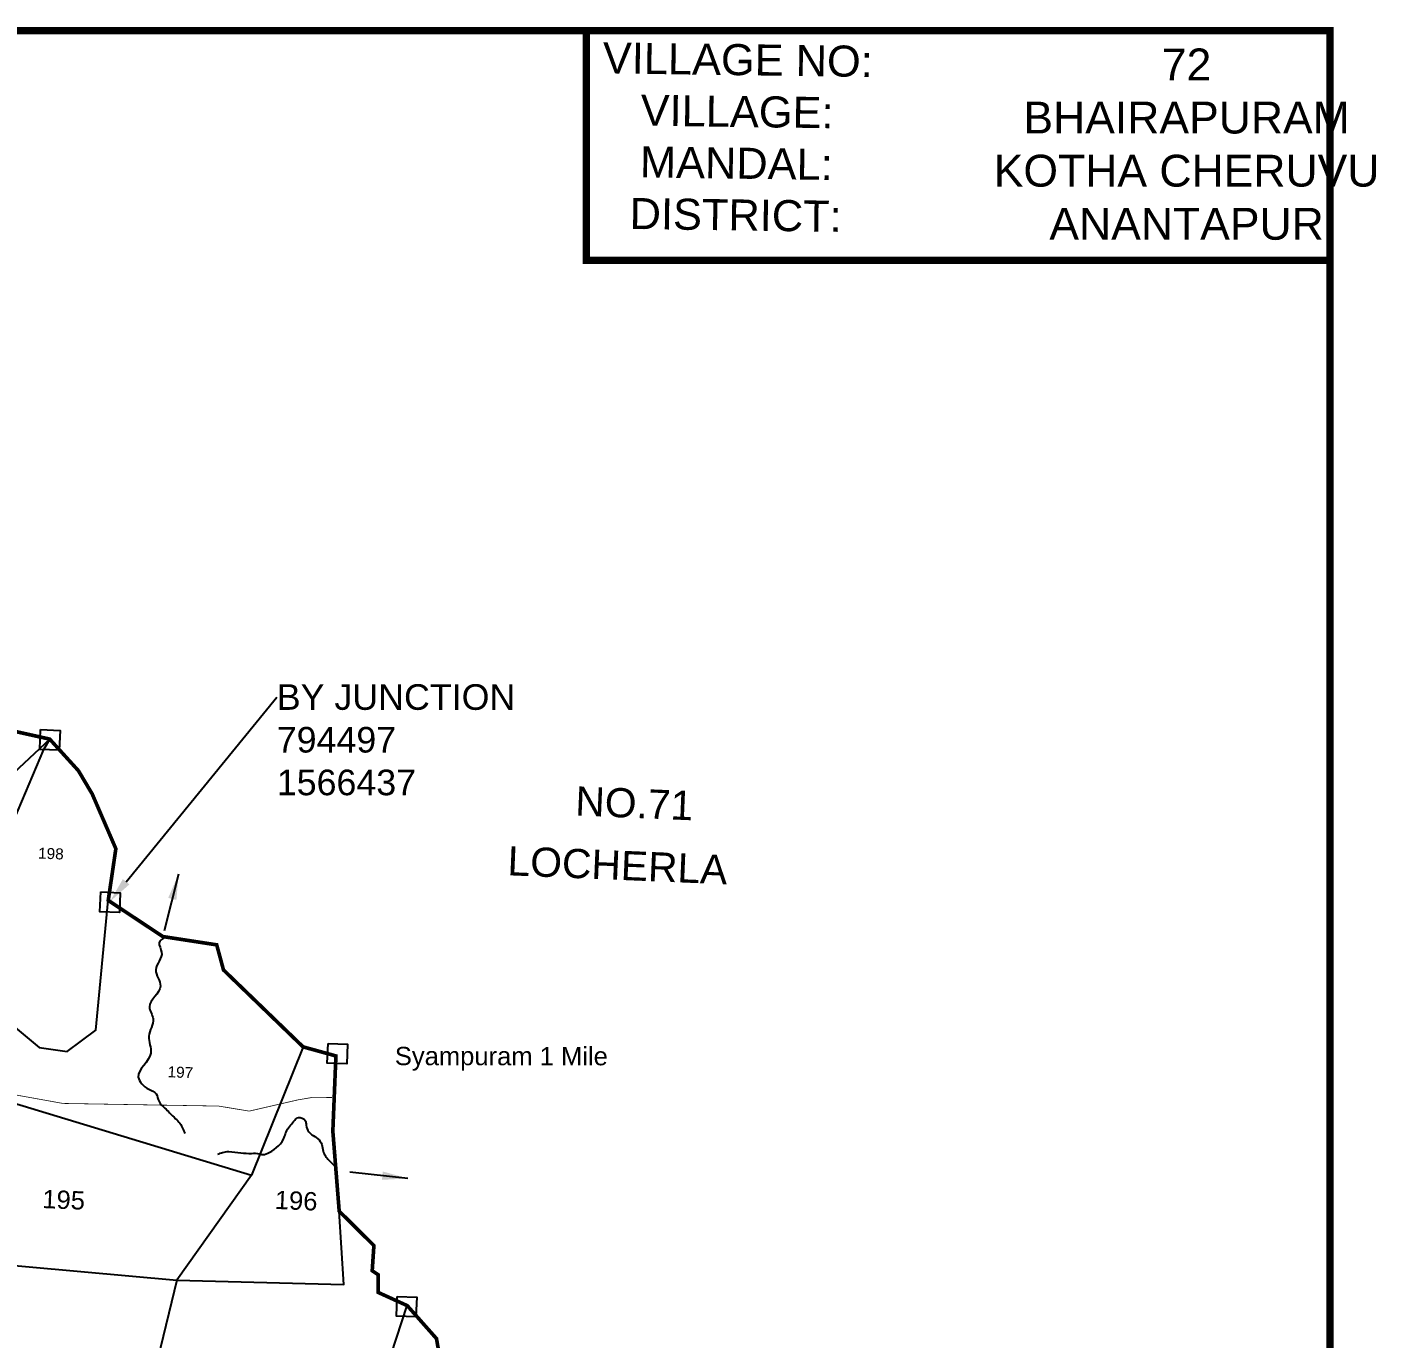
# Model space of a CAD drawing. Header units: feet. Extents: x 791111 to 796227, y 1559709 to 1567976.
# Drawn here: x 794383 to 796227, y 1565830 to 1567621 of the extents above; entities that cross this region are included whole.
import ezdxf
from ezdxf import colors
from ezdxf.entities.mleader import LeaderData, LeaderLine
from ezdxf.enums import TextEntityAlignment as Align
from ezdxf.math import Vec2, Vec3

# ---------------------------------------------------------------- set-up
doc = ezdxf.new("R2010")
doc.units = ezdxf.units.FT
doc.header["$LTSCALE"] = 15
doc.header["$MEASUREMENT"] = 0
doc.linetypes.add('HIDDEN2', pattern=[0.1875, 0.125, -0.0625])
for name, color, linetype in [('CRDS STONES', 7, 'Continuous'), ('PLOT', 7, 'Continuous'), ('PLOT NO', 7, 'Continuous'), ('ROADS', 6, 'Continuous'), ('TANKS-STREAM', 4, 'Continuous'), ('TEXT', 1, 'Continuous'), ('VILLAGE STONES', 240, 'Continuous')]:
    doc.layers.add(name, color=color, linetype=linetype)
doc.layers.add('VILLAGE BOUNDRY', color=5, linetype='HIDDEN2', lineweight=100)
doc.styles.get("Standard").update_dxf_attribs({"font": 'arial.ttf'})
doc.dimstyles.get("Standard").update_dxf_attribs({"dimtxt": 0.18, "dimasz": 35, "dimexe": 0.18, "dimexo": 0.0625, "dimgap": 0.09, "dimtad": 0, "dimtih": 1, "dimtoh": 1, "dimdec": 4, "dimzin": 0, "dimdsep": 46, "dimtxsty": 'Standard', "dimcen": 0.09, "dimadec": 0, "dimazin": 0, "dimtfac": 1, "dimtdec": 4, "dimtofl": 0, "dimtmove": 0, "dimatfit": 3, "dimfxl": 1, "dimtolj": 1, "dimtzin": 0, "dimarcsym": 0})

msp = doc.modelspace()

# ---------------------------------------------------------------- linework, layer by layer
at = {"layer": 'PLOT', "lineweight": -2}
for points in [[(794267.6, 1566284.9), (794328, 1566286.5), (794366.5, 1566539.4), (794406.5, 1566634.1), (794414.4, 1566648.1), (794174.3, 1566423.4), (794076.6, 1566336.8)], [(794328, 1566286.5), (794400.1, 1566226.6), (794438.2, 1566221.1), (794477.6, 1566250.5), (794494.4, 1566427.7)], [(793762.8, 1566293), (793652.3, 1566197.9), (793682.8, 1566197.9), (793987, 1565989.3), (794320.3, 1565933), (794588.1, 1565908.6), (794816.5, 1565903), (794810, 1566003.1)], [(794760.6, 1566227.6), (794690.3, 1566052.4), (794588.1, 1565908.6)], [(793652.3, 1566197.9), (793551.8, 1566087), (793681.1, 1566086.2), (793833.3, 1566061.9), (793974.2, 1565751.1), (794282.5, 1565709.1), (794532.5, 1565679.6), (794807, 1565581.3), (794903, 1565874)], [(794286, 1566174.7), (794690.3, 1566052.4)], [(794588.1, 1565908.6), (794532.5, 1565679.6), (794510.4, 1565515.5)]]:
    msp.add_lwpolyline(points, dxfattribs=at)
at = {"layer": 'PLOT NO', "color": 5, "lineweight": -3, "const_width": 10}
for points in [[(796163.8, 1567616.1), (791116.2, 1567616.1), (791116.2, 1559714.2), (796163.8, 1559714.2)], [(795147.8, 1567616.1), (796163.8, 1567616.1), (796163.8, 1567302.2), (795147.8, 1567302.2)]]:
    msp.add_lwpolyline(points, close=True, dxfattribs=at)
at = {"layer": 'ROADS', "linetype": 'HIDDEN2', "lineweight": -2, "ltscale": 10, "const_width": 1}
msp.add_lwpolyline([(793750.2, 1566281.2), (793801.2, 1566282), (793820.8, 1566275.4), (793928.1, 1566249), (794034.1, 1566198.9), (794218.8, 1566181.3), (794275.3, 1566166.2), (794333.6, 1566168.1), (794432.5, 1566150.3), (794645.3, 1566146.7), (794687, 1566139.8), (794753.3, 1566155.1), (794773.8, 1566158.6), (794800.3, 1566158.4)], dxfattribs=at)
at = {"layer": 'TANKS-STREAM', "lineweight": -2}
for points in [[(794572, 1566377.4), (794564.1, 1566369.7), (794567.4, 1566357.1), (794559.4, 1566332.9), (794565.7, 1566310.4), (794550.8, 1566282.3), (794555.6, 1566266.1), (794549.9, 1566242.1), (794552.5, 1566219.2), (794535.5, 1566186.3), (794549.7, 1566169.8), (794559.8, 1566163.3), (794563.8, 1566152.8), (794571.8, 1566144), (794578.3, 1566137.4), (794586.4, 1566129.4), (794592.2, 1566123.2), (794596.3, 1566115.4), (794599.2, 1566109.3)], [(794644.2, 1566080.9), (794650.6, 1566083.4), (794659.1, 1566084.5), (794675.4, 1566082.7), (794690.1, 1566082.1), (794700.8, 1566081.6), (794705.6, 1566080.6), (794714.5, 1566083.3), (794735.3, 1566104.9), (794738.4, 1566113.3), (794743.5, 1566120.4), (794749.2, 1566127.5), (794754.2, 1566131), (794763.6, 1566126.9), (794764.8, 1566120.6), (794768.6, 1566111.4), (794774.4, 1566106.4), (794782.6, 1566100.4), (794786.8, 1566091.8), (794788.7, 1566083.2), (794797.2, 1566071.3), (794805.7, 1566063.3)]]:
    msp.add_spline(points, degree=3, dxfattribs=at)
at = {"layer": 'VILLAGE BOUNDRY', "lineweight": -2, "ltscale": 10, "const_width": 5}
msp.add_lwpolyline([(794110.1, 1566715.7), (794414.4, 1566648.1), (794453.6, 1566605), (794472.5, 1566573.1), (794504.8, 1566498.3), (794494.4, 1566427.7), (794569, 1566378.3), (794642.6, 1566367), (794651.9, 1566332.7), (794760.6, 1566227.6), (794805.5, 1566215.2), (794801.3, 1566112.4), (794810, 1566003.1), (794857.4, 1565956.1), (794855.1, 1565921.7), (794863.3, 1565916.2), (794863.4, 1565892), (794903, 1565874), (794942.9, 1565829), (794957.2, 1565748.3)], dxfattribs=at)
at = {"layer": 'VILLAGE STONES', "lineweight": -2}
for points in [[(794401.9, 1566661.1), (794428.6, 1566660), (794427.5, 1566633), (794400.8, 1566634.1)], [(794484.2, 1566439.4), (794510.9, 1566438.2), (794509.8, 1566411.2), (794483.1, 1566412.3)], [(794794.9, 1566232.3), (794821.5, 1566231.2), (794820.4, 1566204.2), (794793.7, 1566205.3)], [(794889.3, 1565886.7), (794916, 1565885.6), (794914.9, 1565858.6), (794888.2, 1565859.7)]]:
    msp.add_lwpolyline(points, close=True, dxfattribs=at)

# ---------------------------------------------------------------- texts
at = {"layer": 'PLOT NO', "lineweight": -2}
for s, height, p in [('198', 15, (794416.1, 1566491.7)), ('197', 15, (794593, 1566192.9)), ('195', 25, (794433.5, 1566018.7)), ('196', 25, (794751.2, 1566017.5))]:
    msp.add_text(s, height=height, rotation=357.6281, dxfattribs=at).set_placement(p, align=Align.MIDDLE_CENTER)
at = {"layer": 'PLOT NO', "linetype": 'Continuous', "lineweight": -2}
msp.add_text('Syampuram 1 Mile ', height=25, rotation=359.9606, dxfattribs=at).set_placement((794886, 1566202.6))
at = {"layer": 'PLOT NO', "lineweight": -3, "insert": (795355, 1567597.7), "char_height": 42.424, "width": 364.155, "attachment_point": 2, "rotation": 359.2082}
msp.add_mtext('VILLAGE NO:\\PVILLAGE:\\PMANDAL:\\PDISTRICT:', dxfattribs=at)
at = {"layer": 'PLOT NO', "lineweight": -3, "insert": (795967.9, 1567591.7), "char_height": 43.534, "width": 832.293, "attachment_point": 2}
msp.add_mtext('72\\PBHAIRAPURAM\\PKOTHA CHERUVU \\PANANTAPUR ', dxfattribs=at)
at = {"layer": 'TEXT', "lineweight": -2}
for s, p in [('NO.71', (795132, 1566543.8)), ('LOCHERLA', (795039.4, 1566462.1))]:
    msp.add_text(s, height=39.91, rotation=357.6281, dxfattribs=at).set_placement(p)

# ---------------------------------------------------------------- leaders
at = {"layer": 'CRDS STONES', "color": 1}
ml = msp.add_multileader_mtext('Standard', dxfattribs=at)
ml.set_content('BY JUNCTION\\P794497\\P1566437', color=1)
ml.set_leader_properties()
ml.build(insert=Vec2(0, 0))
ml.multileader.update_dxf_attribs({"dogleg_length": 0.36, "arrow_head_size": 35})
ctx = ml.context
ctx.base_point, ctx.char_height, ctx.arrow_head_size, ctx.landing_gap_size, ctx.plane_origin = Vec3(794724.6, 1566705.3), 35, 35, 0.09, Vec3(793896, 1565948.6)
notes = []
notes.append((ctx, [(0, (1, 1, 0), (794724.6, 1566705.3), (1, 0), 1.396927018504357e-11, [(0, [(794496.7, 1566426.1)], 0, [])])]))
ctx.mtext.insert, ctx.mtext.flow_direction = Vec3(794724.7, 1566723.1), 5
at = {"layer": 'VILLAGE BOUNDRY', "linetype": 'Continuous', "lineweight": -2}
for points in [[(794590.5, 1566463.7), (794571, 1566386.3)], [(794903.8, 1566047.8), (794824.4, 1566056.5)]]:
    msp.add_leader(points, dimstyle='Standard', override={"dimgap": 0.09, "dimtad": 0}, dxfattribs=at)
for ctx, leaders in notes:
    for number, flags, end, landing, length, lines in leaders:
        leader = LeaderData()
        leader.index, (leader.has_last_leader_line, leader.has_dogleg_vector, leader.attachment_direction) = number, flags
        leader.last_leader_point, leader.dogleg_vector, leader.dogleg_length = Vec3(end), Vec3(landing), length
        for number, points, colour, breaks in lines:
            line = LeaderLine()
            line.index, line.vertices, line.color, line.breaks = number, Vec3.list(points), colors.encode_raw_color(colour), breaks
            leader.lines.append(line)
        ctx.leaders.append(leader)

doc.saveas('drawing.dxf')
